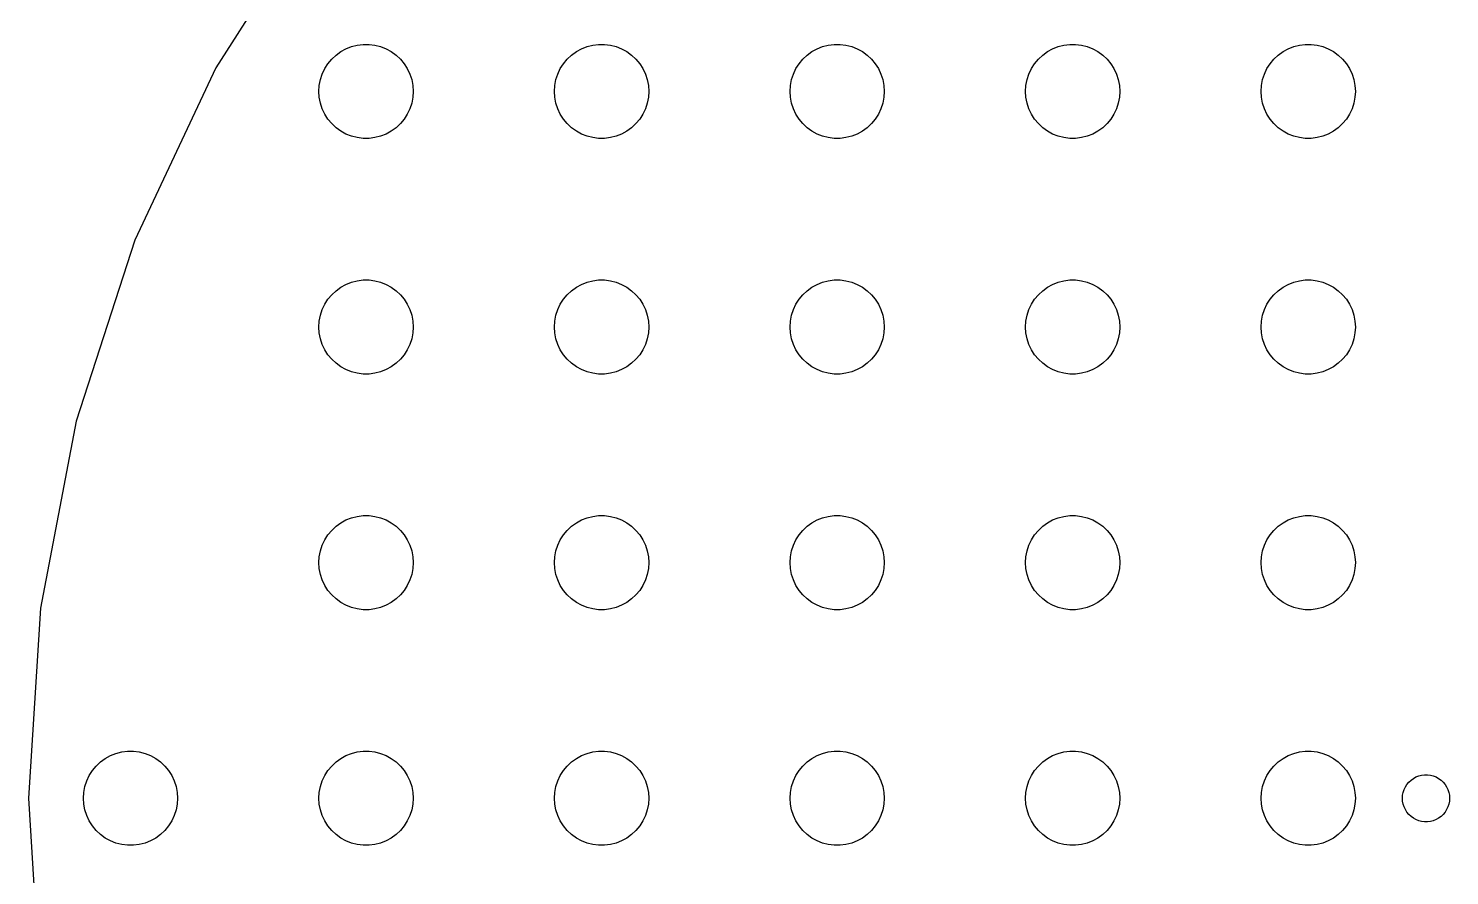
# Model space of a CAD drawing. Header units: metres. Extents: x -96 to 96, y -96 to 96.
# Drawn here: x -96.5 to -6, y -4.9 to 49 of the extents above; entities that cross this region are included whole.
import ezdxf

# ---------------------------------------------------------------- set-up
doc = ezdxf.new("R2010")
doc.units = ezdxf.units.M

msp = doc.modelspace()

# ---------------------------------------------------------------- linework, layer by layer
for p, q in [((-78.0701, 56.7213), (-84.5636, 46.4892)), ((-75.5621, 47.9469), (-75.1884, 47.9941)), ((-75.1884, 47.9941), (-74.8116, 47.9941)), ((-74.8116, 47.9941), (-74.4379, 47.9469)), ((-60.5621, 47.9469), (-60.1884, 47.9941)), ((-60.1884, 47.9941), (-59.8116, 47.9941)), ((-59.8116, 47.9941), (-59.4379, 47.9469)), ((-45.5621, 47.9469), (-45.1884, 47.9941)), ((-45.1884, 47.9941), (-44.8116, 47.9941)), ((-44.8116, 47.9941), (-44.4379, 47.9469)), ((-30.5621, 47.9469), (-30.1884, 47.9941)), ((-30.1884, 47.9941), (-29.8116, 47.9941)), ((-29.8116, 47.9941), (-29.4379, 47.9469)), ((-15.5621, 47.9469), (-15.1884, 47.9941)), ((-15.1884, 47.9941), (-14.8116, 47.9941)), ((-14.8116, 47.9941), (-14.4379, 47.9469)), ((-77.1869, 47.0536), (-76.9123, 47.3115)), ((-76.9123, 47.3115), (-76.6075, 47.533)), ((-76.6075, 47.533), (-76.2773, 47.7145)), ((-76.2773, 47.7145), (-75.927, 47.8532)), ((-75.927, 47.8532), (-75.5621, 47.9469)), ((-74.4379, 47.9469), (-74.073, 47.8532)), ((-74.073, 47.8532), (-73.7227, 47.7145)), ((-73.7227, 47.7145), (-73.3925, 47.533)), ((-73.3925, 47.533), (-73.0877, 47.3115)), ((-73.0877, 47.3115), (-72.8131, 47.0536)), ((-62.1869, 47.0536), (-61.9123, 47.3115)), ((-61.9123, 47.3115), (-61.6075, 47.533)), ((-61.6075, 47.533), (-61.2773, 47.7145)), ((-61.2773, 47.7145), (-60.927, 47.8532)), ((-60.927, 47.8532), (-60.5621, 47.9469)), ((-59.4379, 47.9469), (-59.0729, 47.8532)), ((-59.0729, 47.8532), (-58.7227, 47.7145)), ((-58.7227, 47.7145), (-58.3925, 47.533)), ((-58.3925, 47.533), (-58.0877, 47.3115)), ((-58.0877, 47.3115), (-57.8131, 47.0536)), ((-47.1869, 47.0536), (-46.9123, 47.3115)), ((-46.9123, 47.3115), (-46.6075, 47.533)), ((-46.6075, 47.533), (-46.2773, 47.7145)), ((-46.2773, 47.7145), (-45.927, 47.8532)), ((-45.927, 47.8532), (-45.5621, 47.9469)), ((-44.4379, 47.9469), (-44.0729, 47.8532)), ((-44.0729, 47.8532), (-43.7227, 47.7145)), ((-43.7227, 47.7145), (-43.3925, 47.533)), ((-43.3925, 47.533), (-43.0877, 47.3115)), ((-43.0877, 47.3115), (-42.8131, 47.0536)), ((-32.1869, 47.0536), (-31.9123, 47.3115)), ((-31.9123, 47.3115), (-31.6075, 47.533)), ((-31.6075, 47.533), (-31.2773, 47.7145)), ((-31.2773, 47.7145), (-30.927, 47.8532)), ((-30.927, 47.8532), (-30.5621, 47.9469)), ((-29.4379, 47.9469), (-29.0729, 47.8532)), ((-29.0729, 47.8532), (-28.7227, 47.7145)), ((-28.7227, 47.7145), (-28.3925, 47.533)), ((-28.3925, 47.533), (-28.0877, 47.3115)), ((-28.0877, 47.3115), (-27.8131, 47.0536)), ((-17.1869, 47.0536), (-16.9123, 47.3115)), ((-16.9123, 47.3115), (-16.6075, 47.533)), ((-16.6075, 47.533), (-16.2773, 47.7145)), ((-16.2773, 47.7145), (-15.927, 47.8532)), ((-15.927, 47.8532), (-15.5621, 47.9469)), ((-14.4379, 47.9469), (-14.0729, 47.8532)), ((-14.0729, 47.8532), (-13.7227, 47.7145)), ((-13.7227, 47.7145), (-13.3925, 47.533)), ((-13.3925, 47.533), (-13.0877, 47.3115)), ((-13.0877, 47.3115), (-12.8131, 47.0536)), ((-84.5636, 46.4892), (-89.7234, 35.524)), ((-77.7893, 46.1044), (-77.6289, 46.4453)), ((-77.6289, 46.4453), (-77.427, 46.7634)), ((-77.427, 46.7634), (-77.1869, 47.0536)), ((-72.8131, 47.0536), (-72.573, 46.7634)), ((-72.573, 46.7634), (-72.3711, 46.4453)), ((-72.3711, 46.4453), (-72.2107, 46.1044)), ((-62.7893, 46.1044), (-62.6289, 46.4453)), ((-62.6289, 46.4453), (-62.427, 46.7634)), ((-62.427, 46.7634), (-62.1869, 47.0536)), ((-57.8131, 47.0536), (-57.5729, 46.7634)), ((-57.5729, 46.7634), (-57.3711, 46.4453)), ((-57.3711, 46.4453), (-57.2107, 46.1044)), ((-47.7893, 46.1044), (-47.6289, 46.4453)), ((-47.6289, 46.4453), (-47.427, 46.7634)), ((-47.427, 46.7634), (-47.1869, 47.0536)), ((-42.8131, 47.0536), (-42.5729, 46.7634)), ((-42.5729, 46.7634), (-42.3711, 46.4453)), ((-42.3711, 46.4453), (-42.2107, 46.1044)), ((-32.7893, 46.1044), (-32.6289, 46.4453)), ((-32.6289, 46.4453), (-32.427, 46.7634)), ((-32.427, 46.7634), (-32.1869, 47.0536)), ((-27.8131, 47.0536), (-27.5729, 46.7634)), ((-27.5729, 46.7634), (-27.3711, 46.4453)), ((-27.3711, 46.4453), (-27.2107, 46.1044)), ((-17.7893, 46.1044), (-17.6289, 46.4453)), ((-17.6289, 46.4453), (-17.427, 46.7634)), ((-17.427, 46.7634), (-17.1869, 47.0536)), ((-12.8131, 47.0536), (-12.5729, 46.7634)), ((-12.5729, 46.7634), (-12.3711, 46.4453)), ((-12.3711, 46.4453), (-12.2107, 46.1044)), ((-78, 45), (-77.9763, 45.376)), ((-77.9763, 45.376), (-77.9057, 45.7461)), ((-77.9057, 45.7461), (-77.7893, 46.1044)), ((-72.2107, 46.1044), (-72.0943, 45.7461)), ((-72.0943, 45.7461), (-72.0237, 45.376)), ((-72.0237, 45.376), (-72, 45)), ((-63, 45), (-62.9763, 45.376)), ((-62.9763, 45.376), (-62.9057, 45.7461)), ((-62.9057, 45.7461), (-62.7893, 46.1044)), ((-57.2107, 46.1044), (-57.0942, 45.7461)), ((-57.0942, 45.7461), (-57.0237, 45.376)), ((-57.0237, 45.376), (-57, 45)), ((-48, 45), (-47.9763, 45.376)), ((-47.9763, 45.376), (-47.9057, 45.7461)), ((-47.9057, 45.7461), (-47.7893, 46.1044)), ((-42.2107, 46.1044), (-42.0942, 45.7461)), ((-42.0942, 45.7461), (-42.0237, 45.376)), ((-42.0237, 45.376), (-42, 45)), ((-33, 45), (-32.9763, 45.376)), ((-32.9763, 45.376), (-32.9057, 45.7461)), ((-32.9057, 45.7461), (-32.7893, 46.1044)), ((-27.2107, 46.1044), (-27.0942, 45.7461)), ((-27.0942, 45.7461), (-27.0237, 45.376)), ((-27.0237, 45.376), (-27, 45)), ((-18, 45), (-17.9763, 45.376)), ((-17.9763, 45.376), (-17.9057, 45.7461)), ((-17.9057, 45.7461), (-17.7893, 46.1044)), ((-12.2107, 46.1044), (-12.0942, 45.7461)), ((-12.0942, 45.7461), (-12.0237, 45.376)), ((-12.0237, 45.376), (-12, 45)), ((-77.9763, 44.624), (-78, 45)), ((-77.9057, 44.2539), (-77.9763, 44.624)), ((-72.0237, 44.624), (-72.0943, 44.2539)), ((-72, 45), (-72.0237, 44.624)), ((-62.9763, 44.624), (-63, 45)), ((-62.9057, 44.2539), (-62.9763, 44.624)), ((-57.0237, 44.624), (-57.0942, 44.2539)), ((-57, 45), (-57.0237, 44.624)), ((-47.9763, 44.624), (-48, 45)), ((-47.9057, 44.2539), (-47.9763, 44.624)), ((-42.0237, 44.624), (-42.0942, 44.2539)), ((-42, 45), (-42.0237, 44.624)), ((-32.9763, 44.624), (-33, 45)), ((-32.9057, 44.2539), (-32.9763, 44.624)), ((-27.0237, 44.624), (-27.0942, 44.2539)), ((-27, 45), (-27.0237, 44.624)), ((-17.9763, 44.624), (-18, 45)), ((-17.9057, 44.2539), (-17.9763, 44.624)), ((-12.0237, 44.624), (-12.0942, 44.2539)), ((-12, 45), (-12.0237, 44.624)), ((-77.7893, 43.8956), (-77.9057, 44.2539)), ((-77.6289, 43.5547), (-77.7893, 43.8956)), ((-77.427, 43.2366), (-77.6289, 43.5547)), ((-72.3711, 43.5547), (-72.573, 43.2366)), ((-72.2107, 43.8956), (-72.3711, 43.5547)), ((-72.0943, 44.2539), (-72.2107, 43.8956)), ((-62.7893, 43.8956), (-62.9057, 44.2539)), ((-62.6289, 43.5547), (-62.7893, 43.8956)), ((-62.427, 43.2366), (-62.6289, 43.5547)), ((-57.3711, 43.5547), (-57.5729, 43.2366)), ((-57.2107, 43.8956), (-57.3711, 43.5547)), ((-57.0942, 44.2539), (-57.2107, 43.8956)), ((-47.7893, 43.8956), (-47.9057, 44.2539)), ((-47.6289, 43.5547), (-47.7893, 43.8956)), ((-47.427, 43.2366), (-47.6289, 43.5547)), ((-42.3711, 43.5547), (-42.5729, 43.2366)), ((-42.2107, 43.8956), (-42.3711, 43.5547)), ((-42.0942, 44.2539), (-42.2107, 43.8956)), ((-32.7893, 43.8956), (-32.9057, 44.2539)), ((-32.6289, 43.5547), (-32.7893, 43.8956)), ((-32.427, 43.2366), (-32.6289, 43.5547)), ((-27.3711, 43.5547), (-27.5729, 43.2366)), ((-27.2107, 43.8956), (-27.3711, 43.5547)), ((-27.0942, 44.2539), (-27.2107, 43.8956)), ((-17.7893, 43.8956), (-17.9057, 44.2539)), ((-17.6289, 43.5547), (-17.7893, 43.8956)), ((-17.427, 43.2366), (-17.6289, 43.5547)), ((-12.3711, 43.5547), (-12.5729, 43.2366)), ((-12.2107, 43.8956), (-12.3711, 43.5547)), ((-12.0942, 44.2539), (-12.2107, 43.8956)), ((-77.1869, 42.9464), (-77.427, 43.2366)), ((-76.9123, 42.6885), (-77.1869, 42.9464)), ((-76.6075, 42.467), (-76.9123, 42.6885)), ((-73.0877, 42.6885), (-73.3925, 42.467)), ((-72.8131, 42.9464), (-73.0877, 42.6885)), ((-72.573, 43.2366), (-72.8131, 42.9464)), ((-62.1869, 42.9464), (-62.427, 43.2366)), ((-61.9123, 42.6885), (-62.1869, 42.9464)), ((-61.6075, 42.467), (-61.9123, 42.6885)), ((-58.0877, 42.6885), (-58.3925, 42.467)), ((-57.8131, 42.9464), (-58.0877, 42.6885)), ((-57.5729, 43.2366), (-57.8131, 42.9464)), ((-47.1869, 42.9464), (-47.427, 43.2366)), ((-46.9123, 42.6885), (-47.1869, 42.9464)), ((-46.6075, 42.467), (-46.9123, 42.6885)), ((-43.0877, 42.6885), (-43.3925, 42.467)), ((-42.8131, 42.9464), (-43.0877, 42.6885)), ((-42.5729, 43.2366), (-42.8131, 42.9464)), ((-32.1869, 42.9464), (-32.427, 43.2366)), ((-31.9123, 42.6885), (-32.1869, 42.9464)), ((-31.6075, 42.467), (-31.9123, 42.6885)), ((-28.0877, 42.6885), (-28.3925, 42.467)), ((-27.8131, 42.9464), (-28.0877, 42.6885)), ((-27.5729, 43.2366), (-27.8131, 42.9464)), ((-17.1869, 42.9464), (-17.427, 43.2366)), ((-16.9123, 42.6885), (-17.1869, 42.9464)), ((-16.6075, 42.467), (-16.9123, 42.6885)), ((-13.0877, 42.6885), (-13.3925, 42.467)), ((-12.8131, 42.9464), (-13.0877, 42.6885)), ((-12.5729, 43.2366), (-12.8131, 42.9464)), ((-76.2773, 42.2855), (-76.6075, 42.467)), ((-75.927, 42.1468), (-76.2773, 42.2855)), ((-75.5621, 42.0531), (-75.927, 42.1468)), ((-75.1884, 42.0059), (-75.5621, 42.0531)), ((-74.8116, 42.0059), (-75.1884, 42.0059)), ((-74.4379, 42.0531), (-74.8116, 42.0059)), ((-74.073, 42.1468), (-74.4379, 42.0531)), ((-73.7227, 42.2855), (-74.073, 42.1468)), ((-73.3925, 42.467), (-73.7227, 42.2855)), ((-61.2773, 42.2855), (-61.6075, 42.467)), ((-60.927, 42.1468), (-61.2773, 42.2855)), ((-60.5621, 42.0531), (-60.927, 42.1468)), ((-60.1884, 42.0059), (-60.5621, 42.0531)), ((-59.8116, 42.0059), (-60.1884, 42.0059)), ((-59.4379, 42.0531), (-59.8116, 42.0059)), ((-59.0729, 42.1468), (-59.4379, 42.0531)), ((-58.7227, 42.2855), (-59.0729, 42.1468)), ((-58.3925, 42.467), (-58.7227, 42.2855)), ((-46.2773, 42.2855), (-46.6075, 42.467)), ((-45.927, 42.1468), (-46.2773, 42.2855)), ((-45.5621, 42.0531), (-45.927, 42.1468)), ((-45.1884, 42.0059), (-45.5621, 42.0531)), ((-44.8116, 42.0059), (-45.1884, 42.0059)), ((-44.4379, 42.0531), (-44.8116, 42.0059)), ((-44.0729, 42.1468), (-44.4379, 42.0531)), ((-43.7227, 42.2855), (-44.0729, 42.1468)), ((-43.3925, 42.467), (-43.7227, 42.2855)), ((-31.2773, 42.2855), (-31.6075, 42.467)), ((-30.927, 42.1468), (-31.2773, 42.2855)), ((-30.5621, 42.0531), (-30.927, 42.1468)), ((-30.1884, 42.0059), (-30.5621, 42.0531)), ((-29.8116, 42.0059), (-30.1884, 42.0059)), ((-29.4379, 42.0531), (-29.8116, 42.0059)), ((-29.0729, 42.1468), (-29.4379, 42.0531)), ((-28.7227, 42.2855), (-29.0729, 42.1468)), ((-28.3925, 42.467), (-28.7227, 42.2855)), ((-16.2773, 42.2855), (-16.6075, 42.467)), ((-15.927, 42.1468), (-16.2773, 42.2855)), ((-15.5621, 42.0531), (-15.927, 42.1468)), ((-15.1884, 42.0059), (-15.5621, 42.0531)), ((-14.8116, 42.0059), (-15.1884, 42.0059)), ((-14.4379, 42.0531), (-14.8116, 42.0059)), ((-14.0729, 42.1468), (-14.4379, 42.0531)), ((-13.7227, 42.2855), (-14.0729, 42.1468)), ((-13.3925, 42.467), (-13.7227, 42.2855)), ((-89.7234, 35.524), (-93.4683, 23.9986)), ((-76.6075, 32.533), (-76.2773, 32.7145)), ((-76.2773, 32.7145), (-75.927, 32.8532)), ((-75.927, 32.8532), (-75.5621, 32.9469)), ((-75.5621, 32.9469), (-75.1884, 32.9941)), ((-75.1884, 32.9941), (-74.8116, 32.9941)), ((-74.8116, 32.9941), (-74.4379, 32.9469)), ((-74.4379, 32.9469), (-74.073, 32.8532)), ((-74.073, 32.8532), (-73.7227, 32.7145)), ((-73.7227, 32.7145), (-73.3925, 32.533)), ((-61.6075, 32.533), (-61.2773, 32.7145)), ((-61.2773, 32.7145), (-60.927, 32.8532)), ((-60.927, 32.8532), (-60.5621, 32.9469)), ((-60.5621, 32.9469), (-60.1884, 32.9941)), ((-60.1884, 32.9941), (-59.8116, 32.9941)), ((-59.8116, 32.9941), (-59.4379, 32.9469)), ((-59.4379, 32.9469), (-59.0729, 32.8532)), ((-59.0729, 32.8532), (-58.7227, 32.7145)), ((-58.7227, 32.7145), (-58.3925, 32.533)), ((-46.6075, 32.533), (-46.2773, 32.7145)), ((-46.2773, 32.7145), (-45.927, 32.8532)), ((-45.927, 32.8532), (-45.5621, 32.9469)), ((-45.5621, 32.9469), (-45.1884, 32.9941)), ((-45.1884, 32.9941), (-44.8116, 32.9941)), ((-44.8116, 32.9941), (-44.4379, 32.9469)), ((-44.4379, 32.9469), (-44.0729, 32.8532)), ((-44.0729, 32.8532), (-43.7227, 32.7145)), ((-43.7227, 32.7145), (-43.3925, 32.533)), ((-31.6075, 32.533), (-31.2773, 32.7145)), ((-31.2773, 32.7145), (-30.927, 32.8532)), ((-30.927, 32.8532), (-30.5621, 32.9469)), ((-30.5621, 32.9469), (-30.1884, 32.9941)), ((-30.1884, 32.9941), (-29.8116, 32.9941)), ((-29.8116, 32.9941), (-29.4379, 32.9469)), ((-29.4379, 32.9469), (-29.0729, 32.8532)), ((-29.0729, 32.8532), (-28.7227, 32.7145)), ((-28.7227, 32.7145), (-28.3925, 32.533)), ((-16.6075, 32.533), (-16.2773, 32.7145)), ((-16.2773, 32.7145), (-15.927, 32.8532)), ((-15.927, 32.8532), (-15.5621, 32.9469)), ((-15.5621, 32.9469), (-15.1884, 32.9941)), ((-15.1884, 32.9941), (-14.8116, 32.9941)), ((-14.8116, 32.9941), (-14.4379, 32.9469)), ((-14.4379, 32.9469), (-14.0729, 32.8532)), ((-14.0729, 32.8532), (-13.7227, 32.7145)), ((-13.7227, 32.7145), (-13.3925, 32.533)), ((-77.6289, 31.4453), (-77.427, 31.7634)), ((-77.427, 31.7634), (-77.1869, 32.0536)), ((-77.1869, 32.0536), (-76.9123, 32.3115)), ((-76.9123, 32.3115), (-76.6075, 32.533)), ((-73.3925, 32.533), (-73.0877, 32.3115)), ((-73.0877, 32.3115), (-72.8131, 32.0536)), ((-72.8131, 32.0536), (-72.573, 31.7634)), ((-72.573, 31.7634), (-72.3711, 31.4453)), ((-62.6289, 31.4453), (-62.427, 31.7634)), ((-62.427, 31.7634), (-62.1869, 32.0536)), ((-62.1869, 32.0536), (-61.9123, 32.3115)), ((-61.9123, 32.3115), (-61.6075, 32.533)), ((-58.3925, 32.533), (-58.0877, 32.3115)), ((-58.0877, 32.3115), (-57.8131, 32.0536)), ((-57.8131, 32.0536), (-57.5729, 31.7634)), ((-57.5729, 31.7634), (-57.3711, 31.4453)), ((-47.6289, 31.4453), (-47.427, 31.7634)), ((-47.427, 31.7634), (-47.1869, 32.0536)), ((-47.1869, 32.0536), (-46.9123, 32.3115)), ((-46.9123, 32.3115), (-46.6075, 32.533)), ((-43.3925, 32.533), (-43.0877, 32.3115)), ((-43.0877, 32.3115), (-42.8131, 32.0536)), ((-42.8131, 32.0536), (-42.5729, 31.7634)), ((-42.5729, 31.7634), (-42.3711, 31.4453)), ((-32.6289, 31.4453), (-32.427, 31.7634)), ((-32.427, 31.7634), (-32.1869, 32.0536)), ((-32.1869, 32.0536), (-31.9123, 32.3115)), ((-31.9123, 32.3115), (-31.6075, 32.533)), ((-28.3925, 32.533), (-28.0877, 32.3115)), ((-28.0877, 32.3115), (-27.8131, 32.0536)), ((-27.8131, 32.0536), (-27.5729, 31.7634)), ((-27.5729, 31.7634), (-27.3711, 31.4453)), ((-17.6289, 31.4453), (-17.427, 31.7634)), ((-17.427, 31.7634), (-17.1869, 32.0536)), ((-17.1869, 32.0536), (-16.9123, 32.3115)), ((-16.9123, 32.3115), (-16.6075, 32.533)), ((-13.3925, 32.533), (-13.0877, 32.3115)), ((-13.0877, 32.3115), (-12.8131, 32.0536)), ((-12.8131, 32.0536), (-12.5729, 31.7634)), ((-12.5729, 31.7634), (-12.3711, 31.4453)), ((-77.9057, 30.7461), (-77.7893, 31.1044)), ((-77.7893, 31.1044), (-77.6289, 31.4453)), ((-72.3711, 31.4453), (-72.2107, 31.1044)), ((-72.2107, 31.1044), (-72.0943, 30.7461)), ((-62.9057, 30.7461), (-62.7893, 31.1044)), ((-62.7893, 31.1044), (-62.6289, 31.4453)), ((-57.3711, 31.4453), (-57.2107, 31.1044)), ((-57.2107, 31.1044), (-57.0942, 30.7461)), ((-47.9057, 30.7461), (-47.7893, 31.1044)), ((-47.7893, 31.1044), (-47.6289, 31.4453)), ((-42.3711, 31.4453), (-42.2107, 31.1044)), ((-42.2107, 31.1044), (-42.0942, 30.7461)), ((-32.9057, 30.7461), (-32.7893, 31.1044)), ((-32.7893, 31.1044), (-32.6289, 31.4453)), ((-27.3711, 31.4453), (-27.2107, 31.1044)), ((-27.2107, 31.1044), (-27.0942, 30.7461)), ((-17.9057, 30.7461), (-17.7893, 31.1044)), ((-17.7893, 31.1044), (-17.6289, 31.4453)), ((-12.3711, 31.4453), (-12.2107, 31.1044)), ((-12.2107, 31.1044), (-12.0942, 30.7461)), ((-78, 30), (-77.9763, 30.376)), ((-77.9763, 29.624), (-78, 30)), ((-77.9763, 30.376), (-77.9057, 30.7461)), ((-72.0943, 30.7461), (-72.0237, 30.376)), ((-72.0237, 30.376), (-72, 30)), ((-72, 30), (-72.0237, 29.624)), ((-63, 30), (-62.9763, 30.376)), ((-62.9763, 29.624), (-63, 30)), ((-62.9763, 30.376), (-62.9057, 30.7461)), ((-57.0942, 30.7461), (-57.0237, 30.376)), ((-57.0237, 30.376), (-57, 30)), ((-57, 30), (-57.0237, 29.624)), ((-48, 30), (-47.9763, 30.376)), ((-47.9763, 29.624), (-48, 30)), ((-47.9763, 30.376), (-47.9057, 30.7461)), ((-42.0942, 30.7461), (-42.0237, 30.376)), ((-42.0237, 30.376), (-42, 30)), ((-42, 30), (-42.0237, 29.624)), ((-33, 30), (-32.9763, 30.376)), ((-32.9763, 29.624), (-33, 30)), ((-32.9763, 30.376), (-32.9057, 30.7461)), ((-27.0942, 30.7461), (-27.0237, 30.376)), ((-27.0237, 30.376), (-27, 30)), ((-27, 30), (-27.0237, 29.624)), ((-18, 30), (-17.9763, 30.376)), ((-17.9763, 29.624), (-18, 30)), ((-17.9763, 30.376), (-17.9057, 30.7461)), ((-12.0942, 30.7461), (-12.0237, 30.376)), ((-12.0237, 30.376), (-12, 30)), ((-12, 30), (-12.0237, 29.624)), ((-77.9057, 29.2539), (-77.9763, 29.624)), ((-77.7893, 28.8956), (-77.9057, 29.2539)), ((-72.0943, 29.2539), (-72.2107, 28.8956)), ((-72.0237, 29.624), (-72.0943, 29.2539)), ((-62.9057, 29.2539), (-62.9763, 29.624)), ((-62.7893, 28.8956), (-62.9057, 29.2539)), ((-57.0942, 29.2539), (-57.2107, 28.8956)), ((-57.0237, 29.624), (-57.0942, 29.2539)), ((-47.9057, 29.2539), (-47.9763, 29.624)), ((-47.7893, 28.8956), (-47.9057, 29.2539)), ((-42.0942, 29.2539), (-42.2107, 28.8956)), ((-42.0237, 29.624), (-42.0942, 29.2539)), ((-32.9057, 29.2539), (-32.9763, 29.624)), ((-32.7893, 28.8956), (-32.9057, 29.2539)), ((-27.0942, 29.2539), (-27.2107, 28.8956)), ((-27.0237, 29.624), (-27.0942, 29.2539)), ((-17.9057, 29.2539), (-17.9763, 29.624)), ((-17.7893, 28.8956), (-17.9057, 29.2539)), ((-12.0942, 29.2539), (-12.2107, 28.8956)), ((-12.0237, 29.624), (-12.0942, 29.2539)), ((-77.6289, 28.5547), (-77.7893, 28.8956)), ((-77.427, 28.2366), (-77.6289, 28.5547)), ((-77.1869, 27.9464), (-77.427, 28.2366)), ((-72.573, 28.2366), (-72.8131, 27.9464)), ((-72.3711, 28.5547), (-72.573, 28.2366)), ((-72.2107, 28.8956), (-72.3711, 28.5547)), ((-62.6289, 28.5547), (-62.7893, 28.8956)), ((-62.427, 28.2366), (-62.6289, 28.5547)), ((-62.1869, 27.9464), (-62.427, 28.2366)), ((-57.5729, 28.2366), (-57.8131, 27.9464)), ((-57.3711, 28.5547), (-57.5729, 28.2366)), ((-57.2107, 28.8956), (-57.3711, 28.5547)), ((-47.6289, 28.5547), (-47.7893, 28.8956)), ((-47.427, 28.2366), (-47.6289, 28.5547)), ((-47.1869, 27.9464), (-47.427, 28.2366)), ((-42.5729, 28.2366), (-42.8131, 27.9464)), ((-42.3711, 28.5547), (-42.5729, 28.2366)), ((-42.2107, 28.8956), (-42.3711, 28.5547)), ((-32.6289, 28.5547), (-32.7893, 28.8956)), ((-32.427, 28.2366), (-32.6289, 28.5547)), ((-32.1869, 27.9464), (-32.427, 28.2366)), ((-27.5729, 28.2366), (-27.8131, 27.9464)), ((-27.3711, 28.5547), (-27.5729, 28.2366)), ((-27.2107, 28.8956), (-27.3711, 28.5547)), ((-17.6289, 28.5547), (-17.7893, 28.8956)), ((-17.427, 28.2366), (-17.6289, 28.5547)), ((-17.1869, 27.9464), (-17.427, 28.2366)), ((-12.5729, 28.2366), (-12.8131, 27.9464)), ((-12.3711, 28.5547), (-12.5729, 28.2366)), ((-12.2107, 28.8956), (-12.3711, 28.5547)), ((-76.9123, 27.6884), (-77.1869, 27.9464)), ((-76.6075, 27.467), (-76.9123, 27.6884)), ((-76.2773, 27.2855), (-76.6075, 27.467)), ((-75.927, 27.1468), (-76.2773, 27.2855)), ((-73.7227, 27.2855), (-74.073, 27.1468)), ((-73.3925, 27.467), (-73.7227, 27.2855)), ((-73.0877, 27.6884), (-73.3925, 27.467)), ((-72.8131, 27.9464), (-73.0877, 27.6884)), ((-61.9123, 27.6884), (-62.1869, 27.9464)), ((-61.6075, 27.467), (-61.9123, 27.6884)), ((-61.2773, 27.2855), (-61.6075, 27.467)), ((-60.927, 27.1468), (-61.2773, 27.2855)), ((-58.7227, 27.2855), (-59.0729, 27.1468)), ((-58.3925, 27.467), (-58.7227, 27.2855)), ((-58.0877, 27.6884), (-58.3925, 27.467)), ((-57.8131, 27.9464), (-58.0877, 27.6884)), ((-46.9123, 27.6884), (-47.1869, 27.9464)), ((-46.6075, 27.467), (-46.9123, 27.6884)), ((-46.2773, 27.2855), (-46.6075, 27.467)), ((-45.927, 27.1468), (-46.2773, 27.2855)), ((-43.7227, 27.2855), (-44.0729, 27.1468)), ((-43.3925, 27.467), (-43.7227, 27.2855)), ((-43.0877, 27.6884), (-43.3925, 27.467)), ((-42.8131, 27.9464), (-43.0877, 27.6884)), ((-31.9123, 27.6884), (-32.1869, 27.9464)), ((-31.6075, 27.467), (-31.9123, 27.6884)), ((-31.2773, 27.2855), (-31.6075, 27.467)), ((-30.927, 27.1468), (-31.2773, 27.2855)), ((-28.7227, 27.2855), (-29.0729, 27.1468)), ((-28.3925, 27.467), (-28.7227, 27.2855)), ((-28.0877, 27.6884), (-28.3925, 27.467)), ((-27.8131, 27.9464), (-28.0877, 27.6884)), ((-16.9123, 27.6884), (-17.1869, 27.9464)), ((-16.6075, 27.467), (-16.9123, 27.6884)), ((-16.2773, 27.2855), (-16.6075, 27.467)), ((-15.927, 27.1468), (-16.2773, 27.2855)), ((-13.7227, 27.2855), (-14.0729, 27.1468)), ((-13.3925, 27.467), (-13.7227, 27.2855)), ((-13.0877, 27.6884), (-13.3925, 27.467)), ((-12.8131, 27.9464), (-13.0877, 27.6884)), ((-75.5621, 27.0531), (-75.927, 27.1468)), ((-75.1884, 27.0059), (-75.5621, 27.0531)), ((-74.8116, 27.0059), (-75.1884, 27.0059)), ((-74.4379, 27.0531), (-74.8116, 27.0059)), ((-74.073, 27.1468), (-74.4379, 27.0531)), ((-60.5621, 27.0531), (-60.927, 27.1468)), ((-60.1884, 27.0059), (-60.5621, 27.0531)), ((-59.8116, 27.0059), (-60.1884, 27.0059)), ((-59.4379, 27.0531), (-59.8116, 27.0059)), ((-59.0729, 27.1468), (-59.4379, 27.0531)), ((-45.5621, 27.0531), (-45.927, 27.1468)), ((-45.1884, 27.0059), (-45.5621, 27.0531)), ((-44.8116, 27.0059), (-45.1884, 27.0059)), ((-44.4379, 27.0531), (-44.8116, 27.0059)), ((-44.0729, 27.1468), (-44.4379, 27.0531)), ((-30.5621, 27.0531), (-30.927, 27.1468)), ((-30.1884, 27.0059), (-30.5621, 27.0531)), ((-29.8116, 27.0059), (-30.1884, 27.0059)), ((-29.4379, 27.0531), (-29.8116, 27.0059)), ((-29.0729, 27.1468), (-29.4379, 27.0531)), ((-15.5621, 27.0531), (-15.927, 27.1468)), ((-15.1884, 27.0059), (-15.5621, 27.0531)), ((-14.8116, 27.0059), (-15.1884, 27.0059)), ((-14.4379, 27.0531), (-14.8116, 27.0059)), ((-14.0729, 27.1468), (-14.4379, 27.0531)), ((-93.4683, 23.9986), (-95.7391, 12.0947)), ((-77.1869, 17.0536), (-76.9123, 17.3115)), ((-76.9123, 17.3115), (-76.6075, 17.533)), ((-76.6075, 17.533), (-76.2773, 17.7145)), ((-76.2773, 17.7145), (-75.927, 17.8532)), ((-75.927, 17.8532), (-75.5621, 17.9469)), ((-75.5621, 17.9469), (-75.1884, 17.9941)), ((-75.1884, 17.9941), (-74.8116, 17.9941)), ((-74.8116, 17.9941), (-74.4379, 17.9469)), ((-74.4379, 17.9469), (-74.073, 17.8532)), ((-74.073, 17.8532), (-73.7227, 17.7145)), ((-73.7227, 17.7145), (-73.3925, 17.533)), ((-73.3925, 17.533), (-73.0877, 17.3115)), ((-73.0877, 17.3115), (-72.8131, 17.0536)), ((-62.1869, 17.0536), (-61.9123, 17.3115)), ((-61.9123, 17.3115), (-61.6075, 17.533)), ((-61.6075, 17.533), (-61.2773, 17.7145)), ((-61.2773, 17.7145), (-60.927, 17.8532)), ((-60.927, 17.8532), (-60.5621, 17.9469)), ((-60.5621, 17.9469), (-60.1884, 17.9941)), ((-60.1884, 17.9941), (-59.8116, 17.9941)), ((-59.8116, 17.9941), (-59.4379, 17.9469)), ((-59.4379, 17.9469), (-59.0729, 17.8532)), ((-59.0729, 17.8532), (-58.7227, 17.7145)), ((-58.7227, 17.7145), (-58.3925, 17.533)), ((-58.3925, 17.533), (-58.0877, 17.3115)), ((-58.0877, 17.3115), (-57.8131, 17.0536)), ((-47.1869, 17.0536), (-46.9123, 17.3115)), ((-46.9123, 17.3115), (-46.6075, 17.533)), ((-46.6075, 17.533), (-46.2773, 17.7145)), ((-46.2773, 17.7145), (-45.927, 17.8532)), ((-45.927, 17.8532), (-45.5621, 17.9469)), ((-45.5621, 17.9469), (-45.1884, 17.9941)), ((-45.1884, 17.9941), (-44.8116, 17.9941)), ((-44.8116, 17.9941), (-44.4379, 17.9469)), ((-44.4379, 17.9469), (-44.0729, 17.8532)), ((-44.0729, 17.8532), (-43.7227, 17.7145)), ((-43.7227, 17.7145), (-43.3925, 17.533)), ((-43.3925, 17.533), (-43.0877, 17.3115)), ((-43.0877, 17.3115), (-42.8131, 17.0536)), ((-32.1869, 17.0536), (-31.9123, 17.3115)), ((-31.9123, 17.3115), (-31.6075, 17.533)), ((-31.6075, 17.533), (-31.2773, 17.7145)), ((-31.2773, 17.7145), (-30.927, 17.8532)), ((-30.927, 17.8532), (-30.5621, 17.9469)), ((-30.5621, 17.9469), (-30.1884, 17.9941)), ((-30.1884, 17.9941), (-29.8116, 17.9941)), ((-29.8116, 17.9941), (-29.4379, 17.9469)), ((-29.4379, 17.9469), (-29.0729, 17.8532)), ((-29.0729, 17.8532), (-28.7227, 17.7145)), ((-28.7227, 17.7145), (-28.3925, 17.533)), ((-28.3925, 17.533), (-28.0877, 17.3115)), ((-28.0877, 17.3115), (-27.8131, 17.0536)), ((-17.1869, 17.0536), (-16.9123, 17.3115)), ((-16.9123, 17.3115), (-16.6075, 17.533)), ((-16.6075, 17.533), (-16.2773, 17.7145)), ((-16.2773, 17.7145), (-15.927, 17.8532)), ((-15.927, 17.8532), (-15.5621, 17.9469)), ((-15.5621, 17.9469), (-15.1884, 17.9941)), ((-15.1884, 17.9941), (-14.8116, 17.9941)), ((-14.8116, 17.9941), (-14.4379, 17.9469)), ((-14.4379, 17.9469), (-14.0729, 17.8532)), ((-14.0729, 17.8532), (-13.7227, 17.7145)), ((-13.7227, 17.7145), (-13.3925, 17.533)), ((-13.3925, 17.533), (-13.0877, 17.3115)), ((-13.0877, 17.3115), (-12.8131, 17.0536)), ((-77.7893, 16.1044), (-77.6289, 16.4453)), ((-77.6289, 16.4453), (-77.427, 16.7634)), ((-77.427, 16.7634), (-77.1869, 17.0536)), ((-72.8131, 17.0536), (-72.573, 16.7634)), ((-72.573, 16.7634), (-72.3711, 16.4453)), ((-72.3711, 16.4453), (-72.2107, 16.1044)), ((-62.7893, 16.1044), (-62.6289, 16.4453)), ((-62.6289, 16.4453), (-62.427, 16.7634)), ((-62.427, 16.7634), (-62.1869, 17.0536)), ((-57.8131, 17.0536), (-57.5729, 16.7634)), ((-57.5729, 16.7634), (-57.3711, 16.4453)), ((-57.3711, 16.4453), (-57.2107, 16.1044)), ((-47.7893, 16.1044), (-47.6289, 16.4453)), ((-47.6289, 16.4453), (-47.427, 16.7634)), ((-47.427, 16.7634), (-47.1869, 17.0536)), ((-42.8131, 17.0536), (-42.5729, 16.7634)), ((-42.5729, 16.7634), (-42.3711, 16.4453)), ((-42.3711, 16.4453), (-42.2107, 16.1044)), ((-32.7893, 16.1044), (-32.6289, 16.4453)), ((-32.6289, 16.4453), (-32.427, 16.7634)), ((-32.427, 16.7634), (-32.1869, 17.0536)), ((-27.8131, 17.0536), (-27.5729, 16.7634)), ((-27.5729, 16.7634), (-27.3711, 16.4453)), ((-27.3711, 16.4453), (-27.2107, 16.1044)), ((-17.7893, 16.1044), (-17.6289, 16.4453)), ((-17.6289, 16.4453), (-17.427, 16.7634)), ((-17.427, 16.7634), (-17.1869, 17.0536)), ((-12.8131, 17.0536), (-12.5729, 16.7634)), ((-12.5729, 16.7634), (-12.3711, 16.4453)), ((-12.3711, 16.4453), (-12.2107, 16.1044)), ((-77.9763, 15.376), (-77.9057, 15.7461)), ((-77.9057, 15.7461), (-77.7893, 16.1044)), ((-72.2107, 16.1044), (-72.0943, 15.7461)), ((-72.0943, 15.7461), (-72.0237, 15.376)), ((-62.9763, 15.376), (-62.9057, 15.7461)), ((-62.9057, 15.7461), (-62.7893, 16.1044)), ((-57.2107, 16.1044), (-57.0942, 15.7461)), ((-57.0942, 15.7461), (-57.0237, 15.376)), ((-47.9763, 15.376), (-47.9057, 15.7461)), ((-47.9057, 15.7461), (-47.7893, 16.1044)), ((-42.2107, 16.1044), (-42.0942, 15.7461)), ((-42.0942, 15.7461), (-42.0237, 15.376)), ((-32.9763, 15.376), (-32.9057, 15.7461)), ((-32.9057, 15.7461), (-32.7893, 16.1044)), ((-27.2107, 16.1044), (-27.0942, 15.7461)), ((-27.0942, 15.7461), (-27.0237, 15.376)), ((-17.9763, 15.376), (-17.9057, 15.7461)), ((-17.9057, 15.7461), (-17.7893, 16.1044)), ((-12.2107, 16.1044), (-12.0942, 15.7461)), ((-12.0942, 15.7461), (-12.0237, 15.376)), ((-78, 15), (-77.9763, 15.376)), ((-77.9763, 14.624), (-78, 15)), ((-77.9057, 14.2539), (-77.9763, 14.624)), ((-72.0237, 14.624), (-72.0943, 14.2539)), ((-72.0237, 15.376), (-72, 15)), ((-72, 15), (-72.0237, 14.624)), ((-63, 15), (-62.9763, 15.376)), ((-62.9763, 14.624), (-63, 15)), ((-62.9057, 14.2539), (-62.9763, 14.624)), ((-57.0237, 14.624), (-57.0942, 14.2539)), ((-57.0237, 15.376), (-57, 15)), ((-57, 15), (-57.0237, 14.624)), ((-48, 15), (-47.9763, 15.376)), ((-47.9763, 14.624), (-48, 15)), ((-47.9057, 14.2539), (-47.9763, 14.624)), ((-42.0237, 14.624), (-42.0942, 14.2539)), ((-42.0237, 15.376), (-42, 15)), ((-42, 15), (-42.0237, 14.624)), ((-33, 15), (-32.9763, 15.376)), ((-32.9763, 14.624), (-33, 15)), ((-32.9057, 14.2539), (-32.9763, 14.624)), ((-27.0237, 14.624), (-27.0942, 14.2539)), ((-27.0237, 15.376), (-27, 15)), ((-27, 15), (-27.0237, 14.624)), ((-18, 15), (-17.9763, 15.376)), ((-17.9763, 14.624), (-18, 15)), ((-17.9057, 14.2539), (-17.9763, 14.624)), ((-12.0237, 14.624), (-12.0942, 14.2539)), ((-12.0237, 15.376), (-12, 15)), ((-12, 15), (-12.0237, 14.624)), ((-77.7893, 13.8956), (-77.9057, 14.2539)), ((-77.6289, 13.5547), (-77.7893, 13.8956)), ((-72.2107, 13.8956), (-72.3711, 13.5547)), ((-72.0943, 14.2539), (-72.2107, 13.8956)), ((-62.7893, 13.8956), (-62.9057, 14.2539)), ((-62.6289, 13.5547), (-62.7893, 13.8956)), ((-57.2107, 13.8956), (-57.3711, 13.5547)), ((-57.0942, 14.2539), (-57.2107, 13.8956)), ((-47.7893, 13.8956), (-47.9057, 14.2539)), ((-47.6289, 13.5547), (-47.7893, 13.8956)), ((-42.2107, 13.8956), (-42.3711, 13.5547)), ((-42.0942, 14.2539), (-42.2107, 13.8956)), ((-32.7893, 13.8956), (-32.9057, 14.2539)), ((-32.6289, 13.5547), (-32.7893, 13.8956)), ((-27.2107, 13.8956), (-27.3711, 13.5547)), ((-27.0942, 14.2539), (-27.2107, 13.8956)), ((-17.7893, 13.8956), (-17.9057, 14.2539)), ((-17.6289, 13.5547), (-17.7893, 13.8956)), ((-12.2107, 13.8956), (-12.3711, 13.5547)), ((-12.0942, 14.2539), (-12.2107, 13.8956)), ((-77.427, 13.2366), (-77.6289, 13.5547)), ((-77.1869, 12.9464), (-77.427, 13.2366)), ((-76.9123, 12.6884), (-77.1869, 12.9464)), ((-76.6075, 12.467), (-76.9123, 12.6884)), ((-73.0877, 12.6884), (-73.3925, 12.467)), ((-72.8131, 12.9464), (-73.0877, 12.6884)), ((-72.573, 13.2366), (-72.8131, 12.9464)), ((-72.3711, 13.5547), (-72.573, 13.2366)), ((-62.427, 13.2366), (-62.6289, 13.5547)), ((-62.1869, 12.9464), (-62.427, 13.2366)), ((-61.9123, 12.6884), (-62.1869, 12.9464)), ((-61.6075, 12.467), (-61.9123, 12.6884)), ((-58.0877, 12.6884), (-58.3925, 12.467)), ((-57.8131, 12.9464), (-58.0877, 12.6884)), ((-57.5729, 13.2366), (-57.8131, 12.9464)), ((-57.3711, 13.5547), (-57.5729, 13.2366)), ((-47.427, 13.2366), (-47.6289, 13.5547)), ((-47.1869, 12.9464), (-47.427, 13.2366)), ((-46.9123, 12.6884), (-47.1869, 12.9464)), ((-46.6075, 12.467), (-46.9123, 12.6884)), ((-43.0877, 12.6884), (-43.3925, 12.467)), ((-42.8131, 12.9464), (-43.0877, 12.6884)), ((-42.5729, 13.2366), (-42.8131, 12.9464)), ((-42.3711, 13.5547), (-42.5729, 13.2366)), ((-32.427, 13.2366), (-32.6289, 13.5547)), ((-32.1869, 12.9464), (-32.427, 13.2366)), ((-31.9123, 12.6884), (-32.1869, 12.9464)), ((-31.6075, 12.467), (-31.9123, 12.6884)), ((-28.0877, 12.6884), (-28.3925, 12.467)), ((-27.8131, 12.9464), (-28.0877, 12.6884)), ((-27.5729, 13.2366), (-27.8131, 12.9464)), ((-27.3711, 13.5547), (-27.5729, 13.2366)), ((-17.427, 13.2366), (-17.6289, 13.5547)), ((-17.1869, 12.9464), (-17.427, 13.2366)), ((-16.9123, 12.6884), (-17.1869, 12.9464)), ((-16.6075, 12.467), (-16.9123, 12.6884)), ((-13.0877, 12.6884), (-13.3925, 12.467)), ((-12.8131, 12.9464), (-13.0877, 12.6884)), ((-12.5729, 13.2366), (-12.8131, 12.9464)), ((-12.3711, 13.5547), (-12.5729, 13.2366)), ((-95.7391, 12.0947), (-96.5, 0)), ((-76.2773, 12.2855), (-76.6075, 12.467)), ((-75.927, 12.1468), (-76.2773, 12.2855)), ((-75.5621, 12.0531), (-75.927, 12.1468)), ((-75.1884, 12.0059), (-75.5621, 12.0531)), ((-74.8116, 12.0059), (-75.1884, 12.0059)), ((-74.4379, 12.0531), (-74.8116, 12.0059)), ((-74.073, 12.1468), (-74.4379, 12.0531)), ((-73.7227, 12.2855), (-74.073, 12.1468)), ((-73.3925, 12.467), (-73.7227, 12.2855)), ((-61.2773, 12.2855), (-61.6075, 12.467)), ((-60.927, 12.1468), (-61.2773, 12.2855)), ((-60.5621, 12.0531), (-60.927, 12.1468)), ((-60.1884, 12.0059), (-60.5621, 12.0531)), ((-59.8116, 12.0059), (-60.1884, 12.0059)), ((-59.4379, 12.0531), (-59.8116, 12.0059)), ((-59.0729, 12.1468), (-59.4379, 12.0531)), ((-58.7227, 12.2855), (-59.0729, 12.1468)), ((-58.3925, 12.467), (-58.7227, 12.2855)), ((-46.2773, 12.2855), (-46.6075, 12.467)), ((-45.927, 12.1468), (-46.2773, 12.2855)), ((-45.5621, 12.0531), (-45.927, 12.1468)), ((-45.1884, 12.0059), (-45.5621, 12.0531)), ((-44.8116, 12.0059), (-45.1884, 12.0059)), ((-44.4379, 12.0531), (-44.8116, 12.0059)), ((-44.0729, 12.1468), (-44.4379, 12.0531)), ((-43.7227, 12.2855), (-44.0729, 12.1468)), ((-43.3925, 12.467), (-43.7227, 12.2855)), ((-31.2773, 12.2855), (-31.6075, 12.467)), ((-30.927, 12.1468), (-31.2773, 12.2855)), ((-30.5621, 12.0531), (-30.927, 12.1468)), ((-30.1884, 12.0059), (-30.5621, 12.0531)), ((-29.8116, 12.0059), (-30.1884, 12.0059)), ((-29.4379, 12.0531), (-29.8116, 12.0059)), ((-29.0729, 12.1468), (-29.4379, 12.0531)), ((-28.7227, 12.2855), (-29.0729, 12.1468)), ((-28.3925, 12.467), (-28.7227, 12.2855)), ((-16.2773, 12.2855), (-16.6075, 12.467)), ((-15.927, 12.1468), (-16.2773, 12.2855)), ((-15.5621, 12.0531), (-15.927, 12.1468)), ((-15.1884, 12.0059), (-15.5621, 12.0531)), ((-14.8116, 12.0059), (-15.1884, 12.0059)), ((-14.4379, 12.0531), (-14.8116, 12.0059)), ((-14.0729, 12.1468), (-14.4379, 12.0531)), ((-13.7227, 12.2855), (-14.0729, 12.1468)), ((-13.3925, 12.467), (-13.7227, 12.2855)), ((-91.2773, 2.71448), (-90.927, 2.85316)), ((-90.927, 2.85316), (-90.5621, 2.94685)), ((-90.5621, 2.94685), (-90.1884, 2.99408)), ((-90.1884, 2.99408), (-89.8116, 2.99408)), ((-89.8116, 2.99408), (-89.4379, 2.94685)), ((-89.4379, 2.94685), (-89.073, 2.85316)), ((-89.073, 2.85316), (-88.7227, 2.71448)), ((-76.2773, 2.71448), (-75.927, 2.85316)), ((-75.927, 2.85316), (-75.5621, 2.94685)), ((-75.5621, 2.94685), (-75.1884, 2.99408)), ((-75.1884, 2.99408), (-74.8116, 2.99408)), ((-74.8116, 2.99408), (-74.4379, 2.94685)), ((-74.4379, 2.94685), (-74.073, 2.85316)), ((-74.073, 2.85316), (-73.7227, 2.71448)), ((-61.2773, 2.71448), (-60.927, 2.85316)), ((-60.927, 2.85316), (-60.5621, 2.94685)), ((-60.5621, 2.94685), (-60.1884, 2.99408)), ((-60.1884, 2.99408), (-59.8116, 2.99408)), ((-59.8116, 2.99408), (-59.4379, 2.94685)), ((-59.4379, 2.94685), (-59.0729, 2.85316)), ((-59.0729, 2.85316), (-58.7227, 2.71448)), ((-46.2773, 2.71448), (-45.927, 2.85316)), ((-45.927, 2.85316), (-45.5621, 2.94685)), ((-45.5621, 2.94685), (-45.1884, 2.99408)), ((-45.1884, 2.99408), (-44.8116, 2.99408)), ((-44.8116, 2.99408), (-44.4379, 2.94685)), ((-44.4379, 2.94685), (-44.0729, 2.85316)), ((-44.0729, 2.85316), (-43.7227, 2.71448)), ((-31.2773, 2.71448), (-30.927, 2.85316)), ((-30.927, 2.85316), (-30.5621, 2.94685)), ((-30.5621, 2.94685), (-30.1884, 2.99408)), ((-30.1884, 2.99408), (-29.8116, 2.99408)), ((-29.8116, 2.99408), (-29.4379, 2.94685)), ((-29.4379, 2.94685), (-29.0729, 2.85316)), ((-29.0729, 2.85316), (-28.7227, 2.71448)), ((-16.2773, 2.71448), (-15.927, 2.85316)), ((-15.927, 2.85316), (-15.5621, 2.94685)), ((-15.5621, 2.94685), (-15.1884, 2.99408)), ((-15.1884, 2.99408), (-14.8116, 2.99408)), ((-14.8116, 2.99408), (-14.4379, 2.94685)), ((-14.4379, 2.94685), (-14.0729, 2.85316)), ((-14.0729, 2.85316), (-13.7227, 2.71448)), ((-92.427, 1.76335), (-92.1869, 2.05363)), ((-92.1869, 2.05363), (-91.9123, 2.31154)), ((-91.9123, 2.31154), (-91.6075, 2.53297)), ((-91.6075, 2.53297), (-91.2773, 2.71448)), ((-88.7227, 2.71448), (-88.3925, 2.53297)), ((-88.3925, 2.53297), (-88.0877, 2.31154)), ((-88.0877, 2.31154), (-87.8131, 2.05363)), ((-87.8131, 2.05363), (-87.573, 1.76335)), ((-77.427, 1.76335), (-77.1869, 2.05363)), ((-77.1869, 2.05363), (-76.9123, 2.31154)), ((-76.9123, 2.31154), (-76.6075, 2.53297)), ((-76.6075, 2.53297), (-76.2773, 2.71448)), ((-73.7227, 2.71448), (-73.3925, 2.53297)), ((-73.3925, 2.53297), (-73.0877, 2.31154)), ((-73.0877, 2.31154), (-72.8131, 2.05363)), ((-72.8131, 2.05363), (-72.573, 1.76335)), ((-62.427, 1.76335), (-62.1869, 2.05363)), ((-62.1869, 2.05363), (-61.9123, 2.31154)), ((-61.9123, 2.31154), (-61.6075, 2.53297)), ((-61.6075, 2.53297), (-61.2773, 2.71448)), ((-58.7227, 2.71448), (-58.3925, 2.53297)), ((-58.3925, 2.53297), (-58.0877, 2.31154)), ((-58.0877, 2.31154), (-57.8131, 2.05363)), ((-57.8131, 2.05363), (-57.5729, 1.76335)), ((-47.427, 1.76335), (-47.1869, 2.05363)), ((-47.1869, 2.05363), (-46.9123, 2.31154)), ((-46.9123, 2.31154), (-46.6075, 2.53297)), ((-46.6075, 2.53297), (-46.2773, 2.71448)), ((-43.7227, 2.71448), (-43.3925, 2.53297)), ((-43.3925, 2.53297), (-43.0877, 2.31154)), ((-43.0877, 2.31154), (-42.8131, 2.05363)), ((-42.8131, 2.05363), (-42.5729, 1.76335)), ((-32.427, 1.76335), (-32.1869, 2.05363)), ((-32.1869, 2.05363), (-31.9123, 2.31154)), ((-31.9123, 2.31154), (-31.6075, 2.53297)), ((-31.6075, 2.53297), (-31.2773, 2.71448)), ((-28.7227, 2.71448), (-28.3925, 2.53297)), ((-28.3925, 2.53297), (-28.0877, 2.31154)), ((-28.0877, 2.31154), (-27.8131, 2.05363)), ((-27.8131, 2.05363), (-27.5729, 1.76335)), ((-17.427, 1.76335), (-17.1869, 2.05363)), ((-17.1869, 2.05363), (-16.9123, 2.31154)), ((-16.9123, 2.31154), (-16.6075, 2.53297)), ((-16.6075, 2.53297), (-16.2773, 2.71448)), ((-13.7227, 2.71448), (-13.3925, 2.53297)), ((-13.3925, 2.53297), (-13.0877, 2.31154)), ((-13.0877, 2.31154), (-12.8131, 2.05363)), ((-12.8131, 2.05363), (-12.5729, 1.76335)), ((-92.9057, 0.746063), (-92.7893, 1.10437)), ((-92.7893, 1.10437), (-92.6289, 1.44525)), ((-92.6289, 1.44525), (-92.427, 1.76335)), ((-87.573, 1.76335), (-87.3711, 1.44525)), ((-87.3711, 1.44525), (-87.2107, 1.10437)), ((-87.2107, 1.10437), (-87.0943, 0.746063)), ((-77.9057, 0.746063), (-77.7893, 1.10437)), ((-77.7893, 1.10437), (-77.6289, 1.44525)), ((-77.6289, 1.44525), (-77.427, 1.76335)), ((-72.573, 1.76335), (-72.3711, 1.44525)), ((-72.3711, 1.44525), (-72.2107, 1.10437)), ((-72.2107, 1.10437), (-72.0943, 0.746063)), ((-62.9057, 0.746063), (-62.7893, 1.10437)), ((-62.7893, 1.10437), (-62.6289, 1.44525)), ((-62.6289, 1.44525), (-62.427, 1.76335)), ((-57.5729, 1.76335), (-57.3711, 1.44525)), ((-57.3711, 1.44525), (-57.2107, 1.10437)), ((-57.2107, 1.10437), (-57.0942, 0.746063)), ((-47.9057, 0.746063), (-47.7893, 1.10437)), ((-47.7893, 1.10437), (-47.6289, 1.44525)), ((-47.6289, 1.44525), (-47.427, 1.76335)), ((-42.5729, 1.76335), (-42.3711, 1.44525)), ((-42.3711, 1.44525), (-42.2107, 1.10437)), ((-42.2107, 1.10437), (-42.0942, 0.746063)), ((-32.9057, 0.746063), (-32.7893, 1.10437)), ((-32.7893, 1.10437), (-32.6289, 1.44525)), ((-32.6289, 1.44525), (-32.427, 1.76335)), ((-27.5729, 1.76335), (-27.3711, 1.44525)), ((-27.3711, 1.44525), (-27.2107, 1.10437)), ((-27.2107, 1.10437), (-27.0942, 0.746063)), ((-17.9057, 0.746063), (-17.7893, 1.10437)), ((-17.7893, 1.10437), (-17.6289, 1.44525)), ((-17.6289, 1.44525), (-17.427, 1.76335)), ((-12.5729, 1.76335), (-12.3711, 1.44525)), ((-12.3711, 1.44525), (-12.2107, 1.10437)), ((-12.2107, 1.10437), (-12.0942, 0.746063)), ((-8.71352, 0.881668), (-8.59344, 1.02681)), ((-8.59344, 1.02681), (-8.45613, 1.15576)), ((-8.45613, 1.15576), (-8.30373, 1.26648)), ((-8.30373, 1.26648), (-8.13866, 1.35724)), ((-8.13866, 1.35724), (-7.96352, 1.42657)), ((-7.96352, 1.42657), (-7.78107, 1.47342)), ((-7.78107, 1.47342), (-7.59418, 1.49704)), ((-7.59418, 1.49704), (-7.40581, 1.49704)), ((-7.40581, 1.49704), (-7.21892, 1.47342)), ((-7.21892, 1.47342), (-7.03647, 1.42657)), ((-7.03647, 1.42657), (-6.86133, 1.35724)), ((-6.86133, 1.35724), (-6.69626, 1.26648)), ((-6.69626, 1.26648), (-6.54385, 1.15576)), ((-6.54385, 1.15576), (-6.40654, 1.02681)), ((-6.40654, 1.02681), (-6.28647, 0.881668)), ((-96.5, 0), (-95.7391, -12.0947)), ((-93, 0), (-92.9763, 0.375992)), ((-92.9763, -0.375992), (-93, 0)), ((-92.9763, 0.375992), (-92.9057, 0.746063)), ((-87.0943, 0.746063), (-87.0237, 0.375992)), ((-87.0237, 0.375992), (-87, 0)), ((-87, 0), (-87.0237, -0.375992)), ((-78, 0), (-77.9763, 0.375992)), ((-77.9763, -0.375992), (-78, 0)), ((-77.9763, 0.375992), (-77.9057, 0.746063)), ((-72.0943, 0.746063), (-72.0237, 0.375992)), ((-72.0237, 0.375992), (-72, 0)), ((-72, 0), (-72.0237, -0.375992)), ((-63, 0), (-62.9763, 0.375992)), ((-62.9763, -0.375992), (-63, 0)), ((-62.9763, 0.375992), (-62.9057, 0.746063)), ((-57.0942, 0.746063), (-57.0237, 0.375992)), ((-57.0237, 0.375992), (-57, 0)), ((-57, 0), (-57.0237, -0.375992)), ((-48, 0), (-47.9763, 0.375992)), ((-47.9763, -0.375992), (-48, 0)), ((-47.9763, 0.375992), (-47.9057, 0.746063)), ((-42.0942, 0.746063), (-42.0237, 0.375992)), ((-42.0237, 0.375992), (-42, 0)), ((-42, 0), (-42.0237, -0.375992)), ((-33, 0), (-32.9763, 0.375992)), ((-32.9763, -0.375992), (-33, 0)), ((-32.9763, 0.375992), (-32.9057, 0.746063)), ((-27.0942, 0.746063), (-27.0237, 0.375992)), ((-27.0237, 0.375992), (-27, 0)), ((-27, 0), (-27.0237, -0.375992)), ((-18, 0), (-17.9763, 0.375992)), ((-17.9763, -0.375992), (-18, 0)), ((-17.9763, 0.375992), (-17.9057, 0.746063)), ((-12.0942, 0.746063), (-12.0237, 0.375992)), ((-12.0237, 0.375992), (-12, 0)), ((-12, 0), (-12.0237, -0.375992)), ((-9, 0), (-8.98816, 0.187988)), ((-8.98816, -0.187988), (-9, 0)), ((-8.98816, 0.187988), (-8.95287, 0.373032)), ((-8.95287, 0.373032), (-8.89465, 0.552185)), ((-8.89465, 0.552185), (-8.81445, 0.722626)), ((-8.81445, 0.722626), (-8.71352, 0.881668)), ((-6.28647, 0.881668), (-6.18553, 0.722626)), ((-6.18553, 0.722626), (-6.10533, 0.552185)), ((-6.10533, 0.552185), (-6.04712, 0.373032)), ((-6.04712, 0.373032), (-6.01183, 0.187988)), ((-6.01183, 0.187988), (-6, 0)), ((-6, 0), (-6.01183, -0.187988)), ((-92.9057, -0.746063), (-92.9763, -0.375992)), ((-92.7893, -1.10437), (-92.9057, -0.746063)), ((-87.0943, -0.746063), (-87.2107, -1.10437)), ((-87.0237, -0.375992), (-87.0943, -0.746063)), ((-77.9057, -0.746063), (-77.9763, -0.375992)), ((-77.7893, -1.10437), (-77.9057, -0.746063)), ((-72.0943, -0.746063), (-72.2107, -1.10437)), ((-72.0237, -0.375992), (-72.0943, -0.746063)), ((-62.9057, -0.746063), (-62.9763, -0.375992)), ((-62.7893, -1.10437), (-62.9057, -0.746063)), ((-57.0942, -0.746063), (-57.2107, -1.10437)), ((-57.0237, -0.375992), (-57.0942, -0.746063)), ((-47.9057, -0.746063), (-47.9763, -0.375992)), ((-47.7893, -1.10437), (-47.9057, -0.746063)), ((-42.0942, -0.746063), (-42.2107, -1.10437)), ((-42.0237, -0.375992), (-42.0942, -0.746063)), ((-32.9057, -0.746063), (-32.9763, -0.375992)), ((-32.7893, -1.10437), (-32.9057, -0.746063)), ((-27.0942, -0.746063), (-27.2107, -1.10437)), ((-27.0237, -0.375992), (-27.0942, -0.746063)), ((-17.9057, -0.746063), (-17.9763, -0.375992)), ((-17.7893, -1.10437), (-17.9057, -0.746063)), ((-12.0942, -0.746063), (-12.2107, -1.10437)), ((-12.0237, -0.375992), (-12.0942, -0.746063)), ((-8.95287, -0.373032), (-8.98816, -0.187988)), ((-8.89465, -0.552185), (-8.95287, -0.373032)), ((-8.81445, -0.722626), (-8.89465, -0.552185)), ((-8.71352, -0.881668), (-8.81445, -0.722626)), ((-8.59344, -1.02681), (-8.71352, -0.881668)), ((-6.28647, -0.881668), (-6.40654, -1.02681)), ((-6.18553, -0.722626), (-6.28647, -0.881668)), ((-6.10533, -0.552185), (-6.18553, -0.722626)), ((-6.04712, -0.373032), (-6.10533, -0.552185)), ((-6.01183, -0.187988), (-6.04712, -0.373032)), ((-92.6289, -1.44525), (-92.7893, -1.10437)), ((-92.427, -1.76335), (-92.6289, -1.44525)), ((-92.1869, -2.05363), (-92.427, -1.76335)), ((-87.573, -1.76335), (-87.8131, -2.05363)), ((-87.3711, -1.44525), (-87.573, -1.76335)), ((-87.2107, -1.10437), (-87.3711, -1.44525)), ((-77.6289, -1.44525), (-77.7893, -1.10437)), ((-77.427, -1.76335), (-77.6289, -1.44525)), ((-77.1869, -2.05363), (-77.427, -1.76335)), ((-72.573, -1.76335), (-72.8131, -2.05363)), ((-72.3711, -1.44525), (-72.573, -1.76335)), ((-72.2107, -1.10437), (-72.3711, -1.44525)), ((-62.6289, -1.44525), (-62.7893, -1.10437)), ((-62.427, -1.76335), (-62.6289, -1.44525)), ((-62.1869, -2.05363), (-62.427, -1.76335)), ((-57.5729, -1.76335), (-57.8131, -2.05363)), ((-57.3711, -1.44525), (-57.5729, -1.76335)), ((-57.2107, -1.10437), (-57.3711, -1.44525)), ((-47.6289, -1.44525), (-47.7893, -1.10437)), ((-47.427, -1.76335), (-47.6289, -1.44525)), ((-47.1869, -2.05363), (-47.427, -1.76335)), ((-42.5729, -1.76335), (-42.8131, -2.05363)), ((-42.3711, -1.44525), (-42.5729, -1.76335)), ((-42.2107, -1.10437), (-42.3711, -1.44525)), ((-32.6289, -1.44525), (-32.7893, -1.10437)), ((-32.427, -1.76335), (-32.6289, -1.44525)), ((-32.1869, -2.05363), (-32.427, -1.76335)), ((-27.5729, -1.76335), (-27.8131, -2.05363)), ((-27.3711, -1.44525), (-27.5729, -1.76335)), ((-27.2107, -1.10437), (-27.3711, -1.44525)), ((-17.6289, -1.44525), (-17.7893, -1.10437)), ((-17.427, -1.76335), (-17.6289, -1.44525)), ((-17.1869, -2.05363), (-17.427, -1.76335)), ((-12.5729, -1.76335), (-12.8131, -2.05363)), ((-12.3711, -1.44525), (-12.5729, -1.76335)), ((-12.2107, -1.10437), (-12.3711, -1.44525)), ((-8.45613, -1.15576), (-8.59344, -1.02681)), ((-8.30373, -1.26648), (-8.45613, -1.15576)), ((-8.13866, -1.35724), (-8.30373, -1.26648)), ((-7.96352, -1.42657), (-8.13866, -1.35724)), ((-7.78107, -1.47342), (-7.96352, -1.42657)), ((-7.59418, -1.49704), (-7.78107, -1.47342)), ((-7.40581, -1.49704), (-7.59418, -1.49704)), ((-7.21892, -1.47342), (-7.40581, -1.49704)), ((-7.03647, -1.42657), (-7.21892, -1.47342)), ((-6.86133, -1.35724), (-7.03647, -1.42657)), ((-6.69626, -1.26648), (-6.86133, -1.35724)), ((-6.54385, -1.15576), (-6.69626, -1.26648)), ((-6.40654, -1.02681), (-6.54385, -1.15576)), ((-91.9123, -2.31154), (-92.1869, -2.05363)), ((-91.6075, -2.53297), (-91.9123, -2.31154)), ((-91.2773, -2.71448), (-91.6075, -2.53297)), ((-90.927, -2.85316), (-91.2773, -2.71448)), ((-88.7227, -2.71448), (-89.073, -2.85316)), ((-88.3925, -2.53297), (-88.7227, -2.71448)), ((-88.0877, -2.31154), (-88.3925, -2.53297)), ((-87.8131, -2.05363), (-88.0877, -2.31154)), ((-76.9123, -2.31154), (-77.1869, -2.05363)), ((-76.6075, -2.53297), (-76.9123, -2.31154)), ((-76.2773, -2.71448), (-76.6075, -2.53297)), ((-75.927, -2.85316), (-76.2773, -2.71448)), ((-73.7227, -2.71448), (-74.073, -2.85316)), ((-73.3925, -2.53297), (-73.7227, -2.71448)), ((-73.0877, -2.31154), (-73.3925, -2.53297)), ((-72.8131, -2.05363), (-73.0877, -2.31154)), ((-61.9123, -2.31154), (-62.1869, -2.05363)), ((-61.6075, -2.53297), (-61.9123, -2.31154)), ((-61.2773, -2.71448), (-61.6075, -2.53297)), ((-60.927, -2.85316), (-61.2773, -2.71448)), ((-58.7227, -2.71448), (-59.0729, -2.85316)), ((-58.3925, -2.53297), (-58.7227, -2.71448)), ((-58.0877, -2.31154), (-58.3925, -2.53297)), ((-57.8131, -2.05363), (-58.0877, -2.31154)), ((-46.9123, -2.31154), (-47.1869, -2.05363)), ((-46.6075, -2.53297), (-46.9123, -2.31154)), ((-46.2773, -2.71448), (-46.6075, -2.53297)), ((-45.927, -2.85316), (-46.2773, -2.71448)), ((-43.7227, -2.71448), (-44.0729, -2.85316)), ((-43.3925, -2.53297), (-43.7227, -2.71448)), ((-43.0877, -2.31154), (-43.3925, -2.53297)), ((-42.8131, -2.05363), (-43.0877, -2.31154)), ((-31.9123, -2.31154), (-32.1869, -2.05363)), ((-31.6075, -2.53297), (-31.9123, -2.31154)), ((-31.2773, -2.71448), (-31.6075, -2.53297)), ((-30.927, -2.85316), (-31.2773, -2.71448)), ((-28.7227, -2.71448), (-29.0729, -2.85316)), ((-28.3925, -2.53297), (-28.7227, -2.71448)), ((-28.0877, -2.31154), (-28.3925, -2.53297)), ((-27.8131, -2.05363), (-28.0877, -2.31154)), ((-16.9123, -2.31154), (-17.1869, -2.05363)), ((-16.6075, -2.53297), (-16.9123, -2.31154)), ((-16.2773, -2.71448), (-16.6075, -2.53297)), ((-15.927, -2.85316), (-16.2773, -2.71448)), ((-13.7227, -2.71448), (-14.0729, -2.85316)), ((-13.3925, -2.53297), (-13.7227, -2.71448)), ((-13.0877, -2.31154), (-13.3925, -2.53297)), ((-12.8131, -2.05363), (-13.0877, -2.31154)), ((-90.5621, -2.94685), (-90.927, -2.85316)), ((-90.1884, -2.99408), (-90.5621, -2.94685)), ((-89.8116, -2.99408), (-90.1884, -2.99408)), ((-89.4379, -2.94685), (-89.8116, -2.99408)), ((-89.073, -2.85316), (-89.4379, -2.94685)), ((-75.5621, -2.94685), (-75.927, -2.85316)), ((-75.1884, -2.99408), (-75.5621, -2.94685)), ((-74.8116, -2.99408), (-75.1884, -2.99408)), ((-74.4379, -2.94685), (-74.8116, -2.99408)), ((-74.073, -2.85316), (-74.4379, -2.94685)), ((-60.5621, -2.94685), (-60.927, -2.85316)), ((-60.1884, -2.99408), (-60.5621, -2.94685)), ((-59.8116, -2.99408), (-60.1884, -2.99408)), ((-59.4379, -2.94685), (-59.8116, -2.99408)), ((-59.0729, -2.85316), (-59.4379, -2.94685)), ((-45.5621, -2.94685), (-45.927, -2.85316)), ((-45.1884, -2.99408), (-45.5621, -2.94685)), ((-44.8116, -2.99408), (-45.1884, -2.99408)), ((-44.4379, -2.94685), (-44.8116, -2.99408)), ((-44.0729, -2.85316), (-44.4379, -2.94685)), ((-30.5621, -2.94685), (-30.927, -2.85316)), ((-30.1884, -2.99408), (-30.5621, -2.94685)), ((-29.8116, -2.99408), (-30.1884, -2.99408)), ((-29.4379, -2.94685), (-29.8116, -2.99408)), ((-29.0729, -2.85316), (-29.4379, -2.94685)), ((-15.5621, -2.94685), (-15.927, -2.85316)), ((-15.1884, -2.99408), (-15.5621, -2.94685)), ((-14.8116, -2.99408), (-15.1884, -2.99408)), ((-14.4379, -2.94685), (-14.8116, -2.99408)), ((-14.0729, -2.85316), (-14.4379, -2.94685))]:
    msp.add_line(p, q)

doc.saveas('drawing.dxf')
